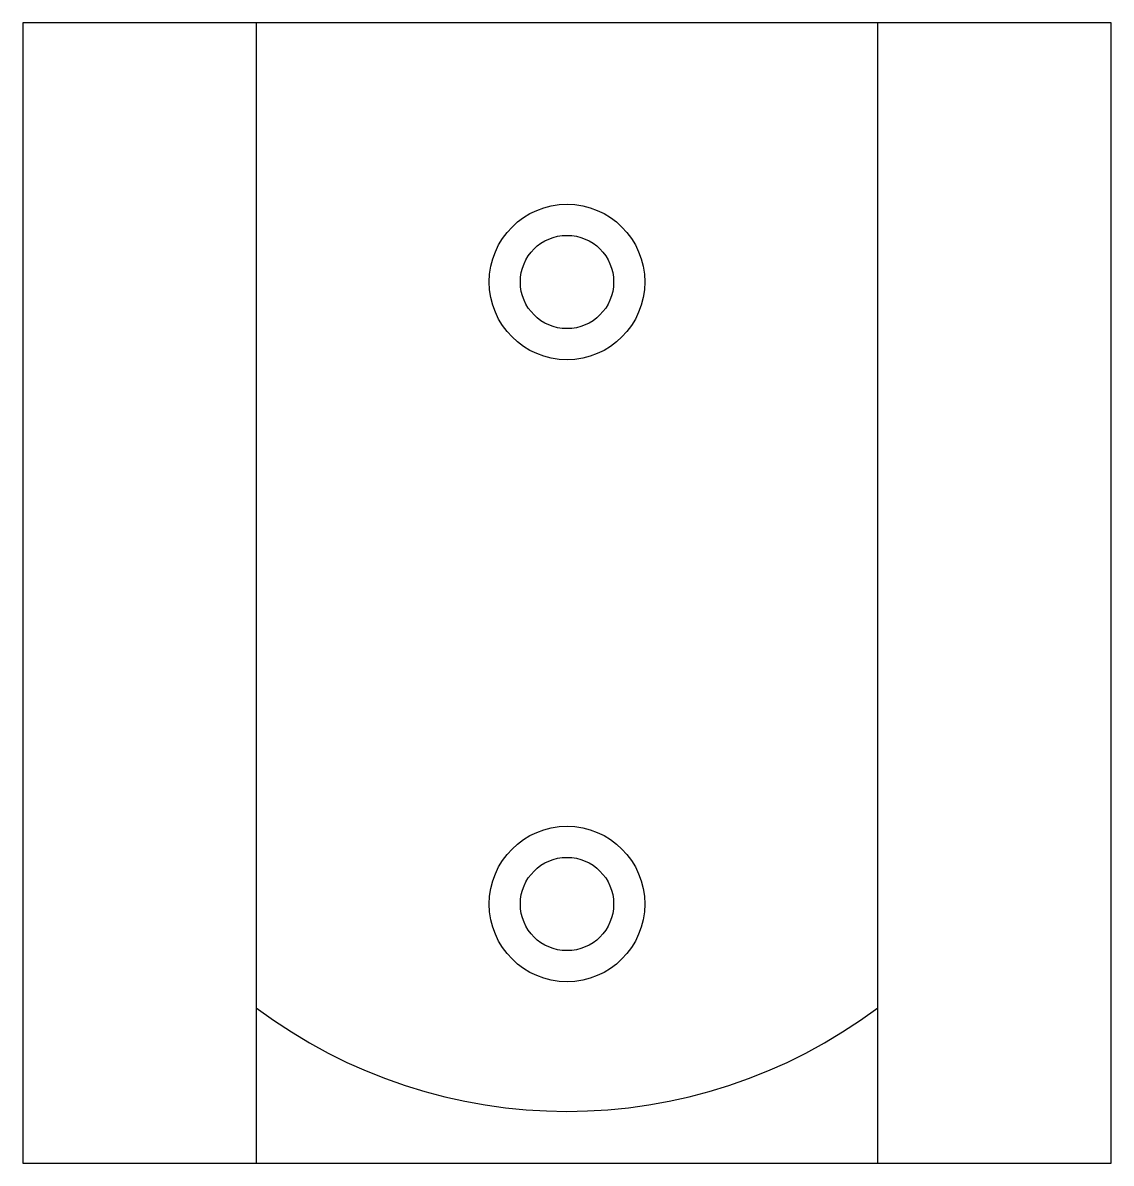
# Model space of a CAD drawing. Extents: x 0 to 105, y 0 to 110.
import ezdxf

# ---------------------------------------------------------------- set-up
doc = ezdxf.new("R2010")
doc.units = 0
doc.layers.get('0').update_dxf_attribs({"linetype": 'CONTINUOUS'})

msp = doc.modelspace()

# ---------------------------------------------------------------- linework, layer by layer
for points in [[(0, 0), (105, 0), (105, 110), (0, 110)], [(22.5, 0), (82.5, 0), (82.5, 110), (22.5, 110)]]:
    msp.add_lwpolyline(points, close=True)
for centre, radius in [((52.5, 85), 7.5), ((52.5, 85), 4.5), ((52.5, 25), 7.5), ((52.5, 25), 4.5)]:
    msp.add_circle(centre, radius)
msp.add_arc((52.5, 55), 50, 233.1301, 306.8699)

doc.saveas('drawing.dxf')
